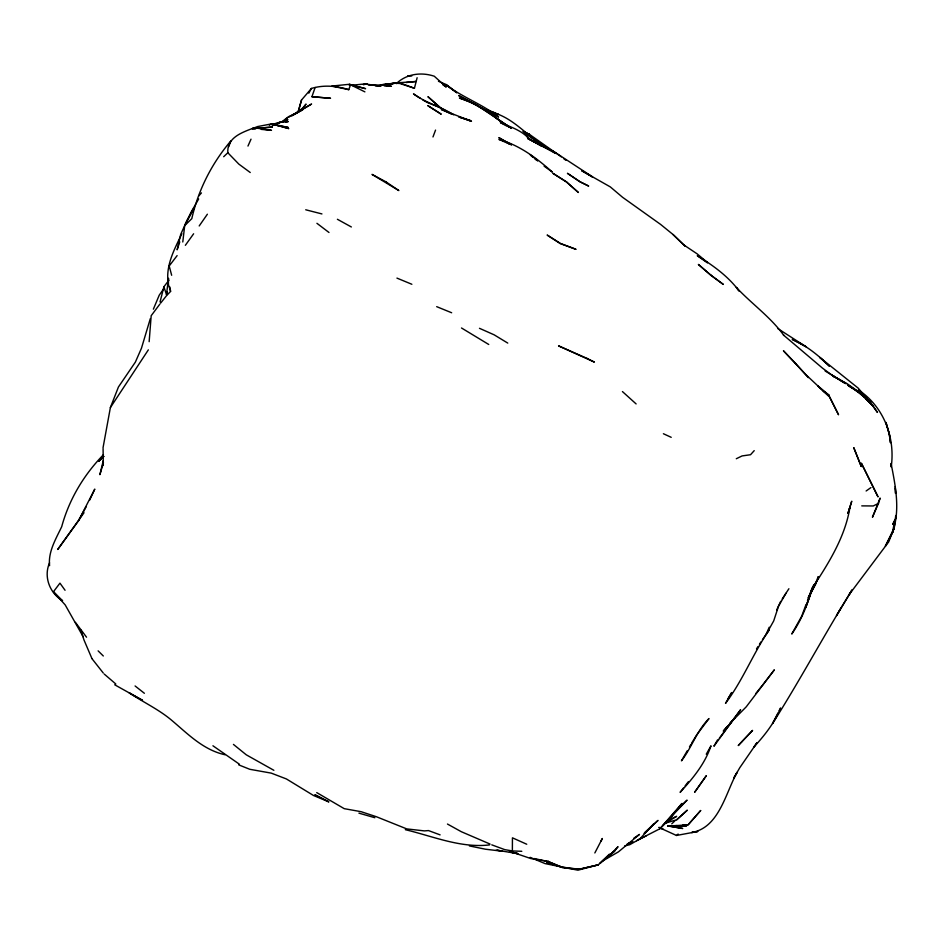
<?xml version="1.0" encoding="UTF-8"?>
<svg xmlns="http://www.w3.org/2000/svg" width="944" height="944" viewBox="0 0 944 944"><rect width="100%" height="100%" fill="white"/><g stroke="black" fill="none" stroke-linecap="round" stroke-linejoin="round"><path stroke-width="1.42" d="M521.796 851.299L512.368 850.945L512.439 837.824L526.74 844.243M166.887 295.295L170.593 291.401L168.398 284.533L168.504 278.303L166.474 294.611L163.902 286.764L168.917 280.226M149.152 341.681L151.193 315.697L159.914 304.051M182.782 241.983L184.694 225.616L191.172 211.987L198.665 198.983M895.089 520.923L894.287 527.684L892.399 532.841L885.378 546.139L894.287 527.684L888.717 541.856L849.258 594.472L851.382 591.038M895.408 518.221L895.726 515.518M223.681 156.716L227.834 152.751C226.784 137.234 242.632 132.266 254.266 127.77L271.483 130.331L261.228 129.375M103.026 447.798L110.377 407.596L118.437 386.993L135.358 362.13L141.447 348.277L150.332 318.588M894.617 521.289L892.399 532.841C900.493 510.315 895.549 486.148 891.065 463.457L891.219 466.985C895.36 437.485 883.867 406.593 858.379 389.931L864.008 395.571M272.202 127.098L272.828 124.03L288.77 128.596L271.589 123.888L257.535 126.579L252.142 128.726L272.202 127.098L252.449 128.549L255.376 128.821M103.238 460.743L99.899 474.667L103.451 462.513M160.043 301.962L163.902 286.764M315.119 87.497L311.933 96.701L330.471 98.282L311.933 96.701M301.525 100.005L298.127 111.994L301.525 100.005L311.426 88.441C323.521 84.759 336.76 85.798 348.761 89.668L350.531 84.783M417.13 77.715L414.428 88.264L397.684 82.824L380.88 84.842L399.147 82.624L414.428 88.264M179.761 241.876L177.142 249.818L180.682 234.431L186.924 220.66L194.287 207.574L184.694 225.616L191.797 218.666C198.358 189.803 211.692 163.513 230.82 140.963M811.958 588.914C807.521 604.833 801.255 620.409 791.768 634.026L801.704 616.196L806.034 604.514M848.845 510.692L848.019 513.335L850.072 506.491C845.387 536.865 828.537 563.367 811.923 588.655L813.834 584.714M849.258 509.335L851.748 501.205L848.019 513.3M878.486 503.364L880.127 498.054L872.445 517.241L878.486 503.364L873.271 505.96L861.754 505.878M166.474 294.611L167.359 291.967M811.923 588.891L805.704 607.37L810.967 593.021L816.737 580.56M432.977 136.963L435.55 130.083M49.56 562.825C43.412 576.737 49.678 592.962 62.434 600.726M807.486 600.62L808.925 596.738M818.436 576.737L815.533 584.537L808.241 597.67L812.772 588.49M809.421 595.428L811.875 588.879M228.59 146.886L230.678 141.517M818.33 576.725L817.315 579.321L818.436 576.808M153.365 309.172L159.229 295.189L163.961 288.475M769.207 627.241L766.351 634.026L773.702 620.928L778.493 606.296L785.951 593.257M247.965 146.072L251.021 139.169M776.652 610.048L780.7 601.328M89.609 500.19L94.789 489.11L78.553 520.675L57.726 549.467L84.028 512.734M780.098 709.038C774.104 723.47 764.227 735.824 753.713 747.235L756.899 742.857L739.836 767.625L733.689 778.257L737.111 772.275C725.499 793.149 719.127 827.758 691.645 832.514L697.864 831.475L676.494 835.464L659.207 827.593M181.897 233.652C174.274 249.594 165.094 266.173 168.398 284.533M777.891 713.133L772.558 723.529C800.347 679.751 824.714 633.943 852.09 589.894L836.526 615.571L841.411 607.275M779.225 710.525L780.558 707.929M594.838 852.951L602.366 838.473L600.915 841.246M731.565 692.731L725.523 703.351C742.881 680.353 753.147 653.272 769.407 629.577L762.445 639.713M78.553 520.675L86.27 506.609M308.818 93.173L311.426 88.441M706.265 754.197L710.997 745.819C704.979 763.861 692.731 778.54 680.117 792.382L683.409 788.063M717.546 739.895L713.924 746.22L740.603 709.723L719.328 738.243M687.267 750.74L681.45 760.84C691.822 747.436 696.814 730.727 708.991 718.561L696.648 734.951L691.633 743.164M689.45 746.952L690.902 744.427M728.072 698.584L731.706 692.554M756.51 648.882L757.973 646.581M759.436 644.28L760.899 641.967M782.198 599.027L788.901 588.737M148.338 349.87L110.377 407.596M302.163 109.705L306.033 104.076L302.528 108.253L294.032 114.472M207.373 214.217L199.196 225.958M185.354 245.31L193.626 233.782M728.166 726.042L735.046 717.593L729.629 723.859M688.447 781.62L685.084 785.927M177.118 255.612L169.2 265.984L171.655 275.27M160.692 303.048L166.557 295.649M755.755 693.592L761.796 686.076M762.481 685.273L774.363 669.827L746.244 706.82L729.535 723.765M726.856 726.927L723.281 731.152L727.812 725.948M665.874 822.436L675.833 810.896M198.818 195.904L201.45 192.906M754.221 450.642L750.539 454.725L742.09 455.928L736.296 458.737M644.044 833.434L658.003 820.407L644.846 832.714L653.614 824.053L639.43 839.334M103.427 454.737C83.768 474.938 69.113 499.447 61.702 526.693C55.944 538.859 48.014 551.733 49.584 565.668M662.676 825.67L687.067 800.134L676.848 809.917M83.19 636.775L65.207 604.939L53.442 591.735L59.956 583.156L65.053 590.271M103.769 456.389L98.66 461.333L103.793 456.459M671.762 823.864L674.889 820.843M676.577 819.793L687.315 810.164L676.99 819.628L665.721 823.085M676.494 835.464L678.111 834.048M269.347 125.316L270.527 124.289M659.75 828.832L669.249 819.522L682.016 803.391L659.75 828.832L636.575 840.667M285.855 119.263L287.354 118M281.336 122.213L288.239 116.867L302.764 109.752L291.897 115.864M866.132 490.986L870.934 487.588M633.731 838.296L639.466 834.413L618.438 851.866L602.414 861.093L614.686 850.957L618.025 846.674L607.346 857.766L614.686 850.957L599.806 863.571L609.541 854.155L598.213 864.857L577.964 870.191L561.763 867.052L546.718 862.615L561.739 866.993L545.054 863.595L530.174 857.353M639.053 839.417L629.731 844.715L624.692 845.883M665.39 823.144L676.647 816.336L670.028 819.25M442.76 84.736L446.241 87.037L434.264 76.216C420.859 71.791 406.416 73.974 396.291 83.638M278.681 123.286L281.064 121.859L288.274 121.564L285.442 122.295M294.233 114.366L311.591 104.017L288.604 117.268M282.881 122.224L287.861 119.558L276.309 123.935M638.557 839.641L646.286 835.806M626.875 844.325L632.928 841.706L627.583 843.724M274.857 124.36L281.064 121.859L273.253 124.16M366.06 83.756L363.381 84.63C377.258 81.951 347.427 86.529 349.044 84.618M380.255 85.467L399.147 82.624L379.854 85.432M397.707 83.485L401.943 83.025M406.18 82.553L416.068 81.479L397.684 82.824M668.033 825.965L686.524 825.929L667.727 825.882L682.701 828.49L667.691 825.894L677.131 825.563M682.642 825.174L688.152 824.785L700.649 810.542L688.152 824.785L668.859 826.142M350.425 84.948L365.588 88.677L349.528 84.276L331.781 86.069L348.761 89.668M389.813 83.933L392.409 83.815M489.488 844.927C460.507 848.255 433.001 836.266 405.33 829.682M368.313 85.007L381.423 85.054L391.43 86.258L384.196 85.739M407.714 75.827L411.773 76.004M375.264 85.821L380.916 86.223L367.145 84.228M546.446 861.199L530.752 858.533L515.259 853.234M566.117 867.607L561.763 867.052L547.791 861.365L548.924 861.683L534.245 858.556M569.008 867.973L579.156 869.259L598.213 864.857L579.156 869.259L562.6 867.725L547.791 861.365M509.595 851.925L517.701 853.588L496.214 850.107M512.368 850.945L504.721 849.624L491.765 844.845M271.884 124.537L274.598 125.021M277.312 125.493L288.18 127.428L271.589 123.888M469.38 845.918L485.452 849.211L502.963 851.299L497.582 850.155M509.406 851.901L517.701 853.588M305.726 209.78L321.939 213.934M492.556 112.478C510.539 117.091 523.389 131.476 537.915 142.084L524.852 132.962L555.485 153.294M358.909 813.138L374.839 817.716M494.337 113.209L498.479 114.448L487.246 109.752L498.597 117.056C482.408 104.135 462.442 97.338 446.016 84.795L456.802 92.783L446.441 84.63L438.453 81.267M487.765 110.649L494.243 112.607L497.925 114.72M459.822 117.292L470.572 120.631L458.867 116.832M512.332 852.007L516.474 853.411M459.091 117.009L471.481 121.316L441.296 109.469L451.232 113.905M440.105 834.874L428.505 830.578L424.34 830.897L406.758 828.903L376.373 816.725L361.151 811.698L344.23 808.666L316.736 792.594M225.026 754.763C202.807 749.819 187.431 733.464 170.711 719.481C157.931 708.991 142.91 701.994 129.21 692.861L142.52 700.318L114.696 684.778M524.203 132.372L529.501 134.414L561.35 156.857M238.761 764.888L249.782 769.289L271.235 773.124L286.386 778.942L313.55 795.521L328.477 801.692L314.848 794.742L328.866 801.916M426.11 102.011L440.647 107.828L427.927 96.666L439.892 107.498L450.807 113.587M436.683 306.658L451.657 312.759M396.94 278.102L411.867 284.274M524.829 132.372L529.501 134.414L522.87 131.381M490.089 844.078L461.297 831.699L447.456 824.041M511.471 144.869L498.939 139.417C519.601 145.293 536.546 158.002 552.334 172.068L544.11 166.144M479.469 328.311L494.172 334.837L507.766 343.097M658.995 827.322L662.995 829.115L660.517 827.723M663.396 433.733L671.219 437.32M349.528 84.276L364.891 91.863M273.866 770.304L246.254 754.799L233.439 744.415M528.321 138.851L555.414 152.574L592.525 176.858M527.696 138.438L554.506 152.078L540.039 145.01L555.627 153.447M506.303 125.812L500.391 122.59C510.385 126.921 521.737 130.319 529.077 138.862L526.87 136.302M337.397 219.279L351.357 226.973M527.649 138.426L540.9 145.742L528.321 137.954M511.459 144.703L498.833 137.612L509.135 143.948M453.698 114.849C440.919 106.554 425.886 103.026 413.507 93.893L420.375 98.318M504.308 123.853C490.349 113.622 476.154 103.285 459.433 98.046L474.643 103.757L511.058 127.995M592.384 177L581.634 170.652L610.32 186.912L622.58 197.296L660.588 224.401L673.013 234.501L684.707 245.77L673.013 234.501M461.498 327.981L488.744 344.477M777.667 328.477L805.952 346.672L792.228 339.403C806.436 345.528 818.448 355.381 829.387 366.13M535.165 159.241L537.62 160.775M844.243 382.91L831.959 375.134L846.154 383.689L825.103 370.968M422.676 99.793L424.965 101.268M738.845 290.776L736.32 287.413C751.731 303.909 770.516 316.96 783.862 335.45L783.437 335.026L822.448 368.101L834.284 376.868L833.363 376.231L847.382 383.854L860.397 393.023L872.704 405.413L861.223 393.825L847.842 385.211L861.601 394.002L872.704 405.413L877.46 412.434L871.855 404.657L865.613 398.604M500.344 121.186L507.624 125.906M849.14 386.072L852.798 388.468M855.24 390.049L870.982 402.25L859.359 392.562L861.435 394.58M511.294 128.266L499.494 120.502L489.452 112.442L498.054 119.522M212.931 745.772L239.434 764.227M683.881 244.992L697.12 253.842L707.434 262.515M506.716 125.54L509.123 127.216M823.274 391.17L829.21 395.324L817.74 385.789L829.552 396.869L838.473 414.628L829.552 396.869L805.94 374.709L783.437 350.779L795.58 363.405M707.398 262.821L697.262 255.694C712.72 265.217 728.001 276.096 738.94 290.787M711.41 275.636L723.34 284.427L710.525 274.952L698.359 264.426L711.41 275.636L710.525 274.952M250.243 172.516L238.844 164.114L227.834 152.751M563.627 158.58L565.904 160.291M316.924 223.303L328.984 232.484M530.339 154.851L537.785 160.704M135.086 685.969L144.385 693.285M530.493 155.182L532.723 157.07M104.182 674.028L115.817 683.999M636.114 403.926L622.438 391.571M829.269 366.048L819.805 357.446L858.19 388.126L866.828 398.392M860.397 393.023L861.223 393.825M53.442 591.735L62.564 600.714M98.117 650.864L103.309 655.986M808.3 377.635L794.801 362.555M103.238 672.978L92.123 658.877M75.39 622.332L86.529 637.188M91.934 658.57L83.969 639.926L80.7 629.801M487.198 111.569L486.679 110.082M889.331 434.417L886.003 422.511L889.331 434.417L890.487 442.724L889.083 432.718M169.896 287.035L170.593 291.401M895.313 488.567L895.549 493.405L895.242 486.585M103.085 448.789L103.321 465.486M896.139 517.572L892.753 524.38L896.139 517.572M706.218 775.838L694.713 792.158L706.218 775.838M742.008 741.536L738.243 745.571L752.592 730.385L742.008 741.536M575.816 249.251L560.134 243.54L547.142 235.044L560.618 243.517L575.816 249.251M587.109 358.437L558.565 345.87L594.39 362.107L587.109 358.437M588.56 186.015L579.899 181.755L567.427 173.295L580.064 181.779L588.56 186.015M472.684 102.825L458.713 95.545L485.7 110.177L472.684 102.825M385.954 181.838L372.019 174.392L398.864 190.582L385.954 181.838M566.553 181.932L552.877 173.307L566.294 181.85L578.389 192.493L566.553 181.932M427.986 105.74L441.037 114.059L427.986 105.74M877.944 496.697L861.435 463.339L877.944 496.697M861.247 466.478L853.801 447.751L861.247 466.478"/></g></svg>
